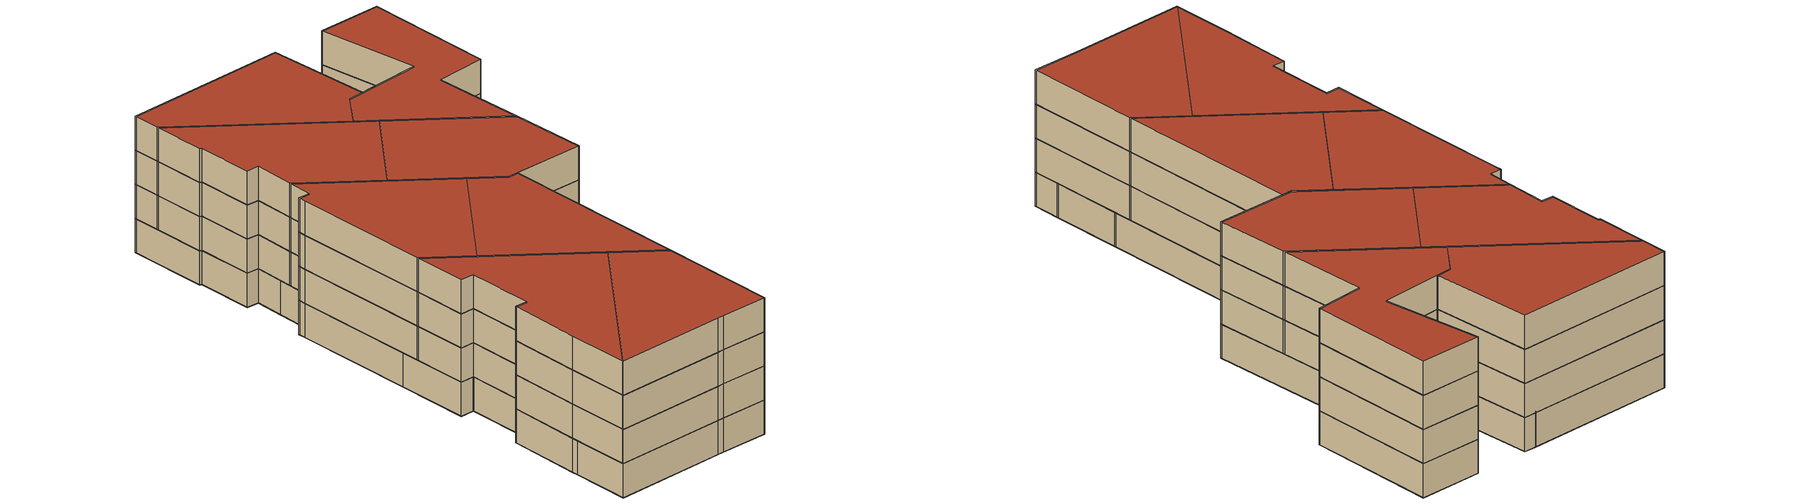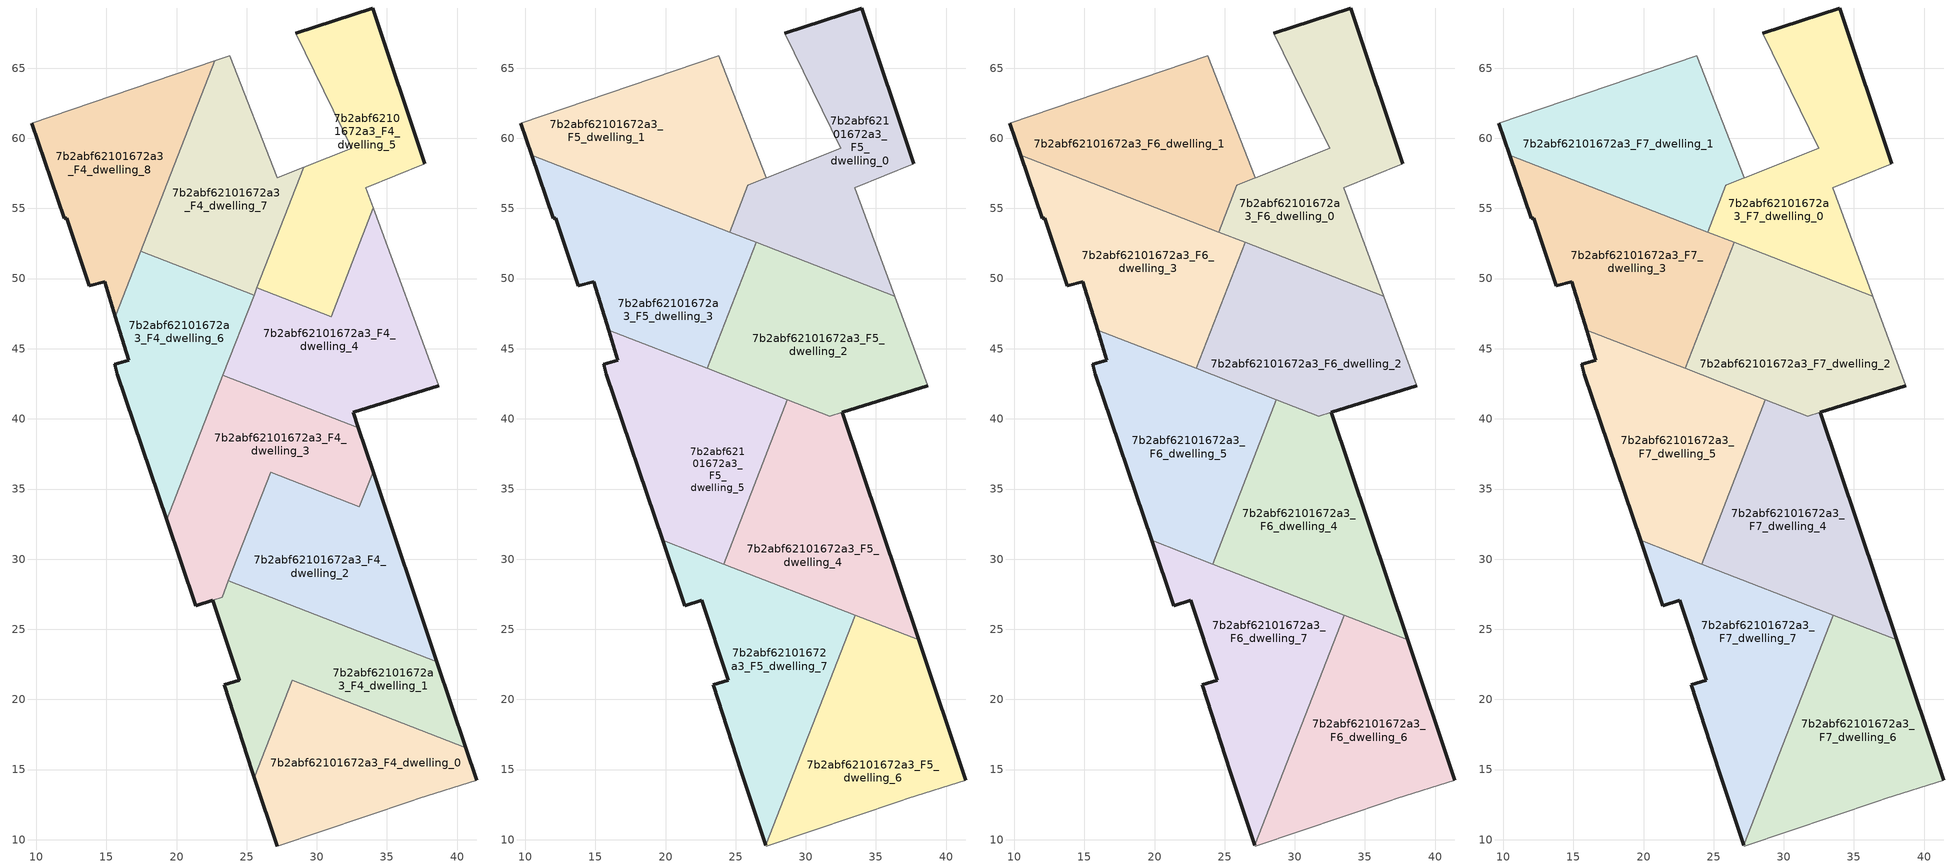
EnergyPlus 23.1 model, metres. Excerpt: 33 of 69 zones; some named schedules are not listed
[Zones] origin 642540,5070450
7b2abf62101672a3_F4_dwelling_0
 floor to 7b2abf62101672a3_F3_dwelling_0 (EU_floor_Construction): 41.4,14.25 40.62,16.57 28.24,21.37 25.54,14.41 27.18,9.55 36.69,12.75 37.29,12.95 z12
 wall outside (EU_wall_Construction): 40.62,16.57 41.4,14.25 / 27.18,9.55 25.54,14.41 z12:15
 wall adiabatic (EU_wall_Construction): 41.4,14.25 37.29,12.95 36.69,12.75 27.18,9.55 z12:15
 wall to 7b2abf62101672a3_F4_dwelling_1 (EU_wall_Construction): 25.54,14.41 28.24,21.37 40.62,16.57 z12:15
7b2abf62101672a3_F4_dwelling_1
 floor to 7b2abf62101672a3_F3_dwelling_1 (EU_floor_Construction): 40.62,16.57 38.56,22.68 23.7,28.46 23.25,27.29 22.58,27.06 24.48,21.38 24.48,21.36 24.46,21.36 23.38,21.06 25.38,14.85 25.54,14.41 28.24,21.37 z12
 wall outside (EU_wall_Construction): 25.54,14.41 25.38,14.85 23.38,21.06 24.46,21.36 24.48,21.36 24.48,21.38 22.58,27.06 / 38.56,22.68 40.62,16.57 z12:15
 wall to 7b2abf62101672a3_F4_dwelling_3 (EU_wall_Construction): 22.58,27.06 23.25,27.29 23.7,28.46 z12:15
 wall to 7b2abf62101672a3_F4_dwelling_2 (EU_wall_Construction): 23.7,28.46 38.56,22.68 z12:15
7b2abf62101672a3_F4_dwelling_2
 floor to 7b2abf62101672a3_F3_dwelling_2 (EU_floor_Construction): 38.56,22.68 34.02,36.24 33.04,33.74 26.71,36.2 23.7,28.46 z12
 wall outside (EU_wall_Construction): 34.02,36.24 38.56,22.68 z12:15
 wall to 7b2abf62101672a3_F4_dwelling_3 (EU_wall_Construction): 23.7,28.46 26.71,36.2 33.04,33.74 34.02,36.24 z12:15
7b2abf62101672a3_F4_dwelling_3
 floor to 7b2abf62101672a3_F3_dwelling_3 (EU_floor_Construction): 33.04,33.74 34.02,36.24 32.97,39.36 23.31,43.11 19.3,32.8 21.38,26.66 23.25,27.29 26.71,36.2 z12
 wall outside (EU_wall_Construction): 22.58,27.06 21.38,26.66 19.3,32.8 / 32.97,39.36 34.02,36.24 z12:15
 wall to 7b2abf62101672a3_F4_dwelling_4 (EU_wall_Construction): 23.31,43.11 32.97,39.36 z12:15
 wall to 7b2abf62101672a3_F4_dwelling_6 (EU_wall_Construction): 19.3,32.8 23.31,43.11 z12:15
7b2abf62101672a3_F4_dwelling_4
 floor to 7b2abf62101672a3_F3_dwelling_4 (EU_floor_Construction): 38.7,42.37 34.03,55.04 31.02,47.28 25.73,49.34 23.31,43.11 32.97,39.36 32.6,40.47 z12
 wall outside (EU_wall_Construction): 38.7,42.37 32.6,40.47 32.97,39.36 z12:15
 wall to 7b2abf62101672a3_F4_dwelling_5 (EU_wall_Construction): 25.73,49.34 31.02,47.28 34.03,55.04 z12:15
 wall adiabatic (EU_wall_Construction): 34.03,55.04 38.7,42.37 z12:15
 wall to 7b2abf62101672a3_F4_dwelling_7 (EU_wall_Construction): 25.52,48.82 25.73,49.34 z12:15
 wall to 7b2abf62101672a3_F4_dwelling_6 (EU_wall_Construction): 23.31,43.11 25.52,48.82 z12:15
7b2abf62101672a3_F4_dwelling_5
 floor to 7b2abf62101672a3_F3_dwelling_5 (EU_floor_Construction): 31.02,47.28 34.03,55.04 33.5,56.48 37.7,58.18 34.01,69.29 28.5,67.49 32.5,59.28 29.06,57.92 25.73,49.34 z12
 wall outside (EU_wall_Construction): 28.5,67.49 34.01,69.29 37.7,58.18 z12:15
 wall adiabatic (EU_wall_Construction): 37.7,58.18 33.5,56.48 34.03,55.04 / 29.06,57.92 32.5,59.28 28.5,67.49 z12:15
 wall to 7b2abf62101672a3_F4_dwelling_7 (EU_wall_Construction): 25.73,49.34 29.06,57.92 z12:15
7b2abf62101672a3_F4_dwelling_6
 floor to 7b2abf62101672a3_F3_dwelling_6 (EU_floor_Construction): 19.3,32.8 25.52,48.82 17.45,51.95 15.64,47.29 16.59,44.18 15.58,43.88 15.79,43.18 z12
 wall outside (EU_wall_Construction): 19.3,32.8 15.79,43.18 15.58,43.88 16.59,44.18 15.64,47.29 z12:15
 wall to 7b2abf62101672a3_F4_dwelling_7 (EU_wall_Construction): 17.45,51.95 25.52,48.82 z12:15
 wall to 7b2abf62101672a3_F4_dwelling_8 (EU_wall_Construction): 15.64,47.29 17.45,51.95 z12:15
7b2abf62101672a3_F4_dwelling_7
 floor to 7b2abf62101672a3_F3_dwelling_7 (EU_floor_Construction): 25.52,48.82 29.06,57.92 27.2,57.18 23.8,65.89 22.73,65.53 17.45,51.95 z12
 wall adiabatic (EU_wall_Construction): 22.73,65.53 23.8,65.89 27.2,57.18 29.06,57.92 z12:15
 wall to 7b2abf62101672a3_F4_dwelling_8 (EU_wall_Construction): 17.45,51.95 22.73,65.53 z12:15
 roof outside (EU_roof_Construction): 29.06,57.92 25.87,56.65 25.87,56.66 z15
7b2abf62101672a3_F4_dwelling_8
 floor to 7b2abf62101672a3_F3_dwelling_8 (EU_floor_Construction): 15.64,47.29 22.73,65.53 9.69,61.09 11.99,54.29 12.19,54.29 13.79,49.48 14.89,49.78 z12
 wall outside (EU_wall_Construction): 15.64,47.29 14.89,49.78 13.79,49.48 12.19,54.29 11.99,54.29 9.69,61.09 z12:15
 wall adiabatic (EU_wall_Construction): 9.69,61.09 22.73,65.53 z12:15
7b2abf62101672a3_F5_dwelling_0
 floor to 7b2abf62101672a3_F4_dwelling_5 (EU_floor_Construction): 32.21,50.34 34.03,55.04 33.5,56.48 37.7,58.18 34.01,69.29 28.5,67.49 32.5,59.28 29.06,57.92 26.92,52.4 z15
 floor to 7b2abf62101672a3_F4_dwelling_4 (EU_floor_Construction): 36.36,48.73 34.03,55.04 32.21,50.34 z15
 floor to 7b2abf62101672a3_F4_dwelling_7 (EU_floor_Construction): 26.92,52.4 29.06,57.92 25.87,56.65 24.57,53.31 z15
 wall outside (EU_wall_Construction): 28.5,67.49 34.01,69.29 37.7,58.18 z15:18; 25.87,56.66,18 25.87,56.65,15 25.87,56.66,15
 wall adiabatic (EU_wall_Construction): 27.2,57.19 32.5,59.28 28.5,67.49 / 37.7,58.18 33.5,56.48 36.36,48.73 z15:18; 27.2,57.19,18 27.2,57.18,15 27.2,57.19,15
 wall to 7b2abf62101672a3_F5_dwelling_1 (EU_wall_Construction): 25.87,56.66 27.2,57.18 / 24.57,53.31 25.87,56.65 z15:18
 wall to 7b2abf62101672a3_F5_dwelling_2 (EU_wall_Construction): 36.36,48.73 26.45,52.58 z15:18
 wall to 7b2abf62101672a3_F5_dwelling_3 (EU_wall_Construction): 26.45,52.58 24.57,53.31 z15:18
7b2abf62101672a3_F5_dwelling_1
 floor to 7b2abf62101672a3_F4_dwelling_8 (EU_floor_Construction): 18.84,55.53 22.73,65.53 9.69,61.09 10.46,58.79 z15
 floor to 7b2abf62101672a3_F4_dwelling_7 (EU_floor_Construction): 24.57,53.31 25.87,56.66 27.2,57.18 23.8,65.89 22.73,65.53 18.84,55.53 z15
 wall outside (EU_wall_Construction): 10.46,58.79 9.69,61.09 z15:18; 25.87,56.66,18 25.87,56.65,15 25.87,56.65,18
 wall adiabatic (EU_wall_Construction): 9.69,61.09 23.8,65.89 27.2,57.18 z15:18
 wall to 7b2abf62101672a3_F5_dwelling_3 (EU_wall_Construction): 24.57,53.31 10.46,58.79 z15:18
7b2abf62101672a3_F5_dwelling_2
 floor to 7b2abf62101672a3_F4_dwelling_4 (EU_floor_Construction): 38.7,42.37 36.36,48.73 32.21,50.34 31.02,47.28 25.73,49.34 23.42,43.41 31.71,40.19 z15
 floor to 7b2abf62101672a3_F4_dwelling_5 (EU_floor_Construction): 31.02,47.28 32.21,50.34 26.92,52.4 25.73,49.34 z15
 floor to 7b2abf62101672a3_F4_dwelling_6 (EU_floor_Construction): 23.42,43.41 25.52,48.82 25.06,49 22.96,43.59 z15
 floor to 7b2abf62101672a3_F4_dwelling_7 (EU_floor_Construction): 25.52,48.82 26.92,52.4 26.45,52.58 25.06,49 z15
 wall outside (EU_wall_Construction): 38.7,42.37 32.6,40.47 z15:18
 wall to 7b2abf62101672a3_F5_dwelling_3 (EU_wall_Construction): 22.96,43.59 26.45,52.58 z15:18
 wall adiabatic (EU_wall_Construction): 36.36,48.73 38.7,42.37 z15:18
 wall to 7b2abf62101672a3_F5_dwelling_5 (EU_wall_Construction): 28.69,41.36 22.96,43.59 z15:18
 wall to 7b2abf62101672a3_F5_dwelling_4 (EU_wall_Construction): 32.6,40.47 31.71,40.19 / 31.7,40.2 28.69,41.36 z15:18; 31.7,40.19,18 31.71,40.19,15.44 31.71,40.19,15
7b2abf62101672a3_F5_dwelling_3
 floor to 7b2abf62101672a3_F4_dwelling_6 (EU_floor_Construction): 22.96,43.59 25.06,49 17.45,51.95 15.64,47.29 15.94,46.32 z15
 floor to 7b2abf62101672a3_F4_dwelling_8 (EU_floor_Construction): 15.64,47.29 18.84,55.53 10.46,58.79 11.99,54.29 12.19,54.29 13.79,49.48 14.89,49.78 z15
 floor to 7b2abf62101672a3_F4_dwelling_7 (EU_floor_Construction): 25.06,49 26.45,52.58 18.84,55.53 17.45,51.95 z15
 wall outside (EU_wall_Construction): 15.94,46.32 14.89,49.78 13.79,49.48 12.19,54.29 11.99,54.29 10.46,58.79 z15:18
 wall to 7b2abf62101672a3_F5_dwelling_5 (EU_wall_Construction): 22.96,43.59 15.94,46.32 z15:18
7b2abf62101672a3_F5_dwelling_4
 floor to 7b2abf62101672a3_F4_dwelling_2 (EU_floor_Construction): 38.04,24.25 34.02,36.24 33.04,33.74 26.71,36.2 24.16,29.64 z15
 floor to 7b2abf62101672a3_F4_dwelling_3 (EU_floor_Construction): 33.04,33.74 34.02,36.24 32.97,39.36 28.57,41.06 24.14,29.65 24.16,29.64 26.71,36.2 z15
 floor to 7b2abf62101672a3_F4_dwelling_4 (EU_floor_Construction): 32.97,39.36 32.6,40.47 31.71,40.19 28.69,41.36 28.57,41.06 z15
 wall outside (EU_wall_Construction): 32.6,40.47 38.04,24.25 z15:18
 wall to 7b2abf62101672a3_F5_dwelling_5 (EU_wall_Construction): 24.14,29.65 28.69,41.37 z15:18
 wall to 7b2abf62101672a3_F5_dwelling_7 (EU_wall_Construction): 33.53,26 24.14,29.65 z15:18
 wall to 7b2abf62101672a3_F5_dwelling_6 (EU_wall_Construction): 38.04,24.25 33.53,26 z15:18
7b2abf62101672a3_F5_dwelling_5
 floor to 7b2abf62101672a3_F4_dwelling_3 (EU_floor_Construction): 24.14,29.65 28.57,41.06 23.31,43.11 19.3,32.8 19.8,31.34 z15
 floor to 7b2abf62101672a3_F4_dwelling_4 (EU_floor_Construction): 28.57,41.06 28.69,41.36 23.42,43.41 23.31,43.11 z15
 floor to 7b2abf62101672a3_F4_dwelling_6 (EU_floor_Construction): 19.3,32.8 23.42,43.41 15.94,46.32 16.59,44.18 15.58,43.88 15.79,43.18 z15
 wall outside (EU_wall_Construction): 19.8,31.34 15.79,43.18 15.58,43.88 16.59,44.18 15.94,46.32 z15:18
 wall to 7b2abf62101672a3_F5_dwelling_7 (EU_wall_Construction): 24.14,29.65 19.8,31.34 z15:18
7b2abf62101672a3_F5_dwelling_6
 floor to 7b2abf62101672a3_F4_dwelling_0 (EU_floor_Construction): 41.4,14.25 40.62,16.57 31.27,20.2 27.16,9.62 27.18,9.55 36.69,12.75 37.29,12.95 z15
 floor to 7b2abf62101672a3_F4_dwelling_1 (EU_floor_Construction): 40.62,16.57 38.56,22.68 33.07,24.82 31.27,20.2 z15
 floor to 7b2abf62101672a3_F4_dwelling_2 (EU_floor_Construction): 38.56,22.68 38.04,24.25 33.53,26 33.07,24.82 z15
 wall outside (EU_wall_Construction): 38.04,24.25 41.4,14.25 z15:18
 wall adiabatic (EU_wall_Construction): 41.4,14.25 37.29,12.95 36.69,12.75 27.18,9.55 27.16,9.62 z15:18
 wall to 7b2abf62101672a3_F5_dwelling_7 (EU_wall_Construction): 27.16,9.62 33.53,26 z15:18
7b2abf62101672a3_F5_dwelling_7
 floor to 7b2abf62101672a3_F4_dwelling_1 (EU_floor_Construction): 31.27,20.2 33.07,24.82 23.7,28.46 23.25,27.29 22.58,27.06 24.48,21.38 24.48,21.36 23.38,21.06 25.38,14.85 25.54,14.41 28.24,21.37 z15
 floor to 7b2abf62101672a3_F4_dwelling_0 (EU_floor_Construction): 27.16,9.62 31.27,20.2 28.24,21.37 25.54,14.41 z15
 floor to 7b2abf62101672a3_F4_dwelling_2 (EU_floor_Construction): 33.07,24.82 33.53,26 24.16,29.64 23.7,28.46 z15
 floor to 7b2abf62101672a3_F4_dwelling_3 (EU_floor_Construction): 23.25,27.29 24.16,29.64 19.8,31.34 21.38,26.66 z15
 wall outside (EU_wall_Construction): 27.16,9.62 25.38,14.85 23.38,21.06 24.48,21.36 22.58,27.06 21.38,26.66 19.8,31.34 z15:18
7b2abf62101672a3_F6_dwelling_0
 floor to 7b2abf62101672a3_F5_dwelling_0 (EU_floor_Construction): 36.36,48.73 33.5,56.48 37.7,58.18 34.01,69.29 28.5,67.49 32.5,59.28 25.87,56.65 24.57,53.31 z18
 wall outside (EU_wall_Construction): 28.5,67.49 34.01,69.29 37.7,58.18 z18:21; 25.87,56.66,21 25.87,56.65,18 25.87,56.66,18
 wall adiabatic (EU_wall_Construction): 27.2,57.19 32.5,59.28 28.5,67.49 / 37.7,58.18 33.5,56.48 36.36,48.73 z18:21; 27.2,57.19,21 27.2,57.18,18 27.2,57.19,18
 wall to 7b2abf62101672a3_F6_dwelling_1 (EU_wall_Construction): 25.87,56.66 27.2,57.18 / 24.57,53.31 25.87,56.65 z18:21
 wall to 7b2abf62101672a3_F6_dwelling_2 (EU_wall_Construction): 36.36,48.73 26.45,52.58 z18:21
 wall to 7b2abf62101672a3_F6_dwelling_3 (EU_wall_Construction): 26.45,52.58 24.57,53.31 z18:21
7b2abf62101672a3_F6_dwelling_1
 floor to 7b2abf62101672a3_F5_dwelling_1 (EU_floor_Construction): 24.57,53.31 25.87,56.66 27.2,57.18 23.8,65.89 9.69,61.09 10.46,58.79 z18
 wall outside (EU_wall_Construction): 10.46,58.79 9.69,61.09 z18:21; 25.87,56.66,21 25.87,56.65,18 25.87,56.65,21
 wall adiabatic (EU_wall_Construction): 9.69,61.09 23.8,65.89 27.2,57.18 z18:21
 wall to 7b2abf62101672a3_F6_dwelling_3 (EU_wall_Construction): 24.57,53.31 10.46,58.79 z18:21
7b2abf62101672a3_F6_dwelling_2
 floor to 7b2abf62101672a3_F5_dwelling_2 (EU_floor_Construction): 38.7,42.37 36.36,48.73 26.45,52.58 22.96,43.59 31.7,40.2 z18
 wall outside (EU_wall_Construction): 38.7,42.37 32.6,40.47 z18:21
 wall to 7b2abf62101672a3_F6_dwelling_3 (EU_wall_Construction): 22.96,43.59 26.45,52.58 z18:21
 wall adiabatic (EU_wall_Construction): 36.36,48.73 38.7,42.37 z18:21
 wall to 7b2abf62101672a3_F6_dwelling_5 (EU_wall_Construction): 28.69,41.36 22.96,43.59 z18:21
 wall to 7b2abf62101672a3_F6_dwelling_4 (EU_wall_Construction): 32.6,40.47 31.71,40.19 / 31.7,40.2 28.69,41.36 z18:21; 31.7,40.19,21 31.71,40.19,18.44 31.71,40.19,18
7b2abf62101672a3_F6_dwelling_3
 floor to 7b2abf62101672a3_F5_dwelling_3 (EU_floor_Construction): 22.96,43.59 26.45,52.58 10.46,58.79 11.99,54.29 12.19,54.29 13.79,49.48 14.89,49.78 15.94,46.32 z18
 wall outside (EU_wall_Construction): 15.94,46.32 14.89,49.78 13.79,49.48 12.19,54.29 11.99,54.29 10.46,58.79 z18:21
 wall to 7b2abf62101672a3_F6_dwelling_5 (EU_wall_Construction): 22.96,43.59 15.94,46.32 z18:21
7b2abf62101672a3_F6_dwelling_4
 floor to 7b2abf62101672a3_F5_dwelling_4 (EU_floor_Construction): 38.04,24.25 32.6,40.47 31.71,40.19 28.69,41.37 24.14,29.65 z18
 wall outside (EU_wall_Construction): 32.6,40.47 38.04,24.25 z18:21
 wall to 7b2abf62101672a3_F6_dwelling_5 (EU_wall_Construction): 24.14,29.65 28.69,41.37 z18:21
 wall to 7b2abf62101672a3_F6_dwelling_7 (EU_wall_Construction): 33.53,26 24.14,29.65 z18:21
 wall to 7b2abf62101672a3_F6_dwelling_6 (EU_wall_Construction): 38.04,24.25 33.53,26 z18:21
7b2abf62101672a3_F6_dwelling_5
 floor to 7b2abf62101672a3_F5_dwelling_5 (EU_floor_Construction): 24.14,29.65 28.69,41.37 15.94,46.32 16.59,44.18 15.58,43.88 15.79,43.18 19.8,31.34 z18
 wall outside (EU_wall_Construction): 19.8,31.34 15.79,43.18 15.58,43.88 16.59,44.18 15.94,46.32 z18:21
 wall to 7b2abf62101672a3_F6_dwelling_7 (EU_wall_Construction): 24.14,29.65 19.8,31.34 z18:21
7b2abf62101672a3_F6_dwelling_6
 floor to 7b2abf62101672a3_F5_dwelling_6 (EU_floor_Construction): 41.4,14.25 38.04,24.25 33.53,26 27.16,9.62 27.18,9.55 36.69,12.75 37.29,12.95 z18
 wall outside (EU_wall_Construction): 38.04,24.25 41.4,14.25 z18:21
 wall adiabatic (EU_wall_Construction): 41.4,14.25 37.29,12.95 36.69,12.75 27.18,9.55 27.16,9.62 z18:21
 wall to 7b2abf62101672a3_F6_dwelling_7 (EU_wall_Construction): 27.16,9.62 33.53,26 z18:21
7b2abf62101672a3_F6_dwelling_7
 floor to 7b2abf62101672a3_F5_dwelling_7 (EU_floor_Construction): 27.16,9.62 33.53,26 19.8,31.34 21.38,26.66 22.58,27.06 24.48,21.36 23.38,21.06 25.38,14.85 z18
 wall outside (EU_wall_Construction): 27.16,9.62 25.38,14.85 23.38,21.06 24.48,21.36 22.58,27.06 21.38,26.66 19.8,31.34 z18:21
7b2abf62101672a3_F7_dwelling_0
 floor to 7b2abf62101672a3_F6_dwelling_0 (EU_floor_Construction): 36.36,48.73 33.5,56.48 37.7,58.18 34.01,69.29 28.5,67.49 32.5,59.28 25.87,56.65 24.57,53.31 z21
 wall outside (EU_wall_Construction): 28.5,67.49 34.01,69.29 37.7,58.18 z21:24; 25.87,56.66,24 25.87,56.65,21 25.87,56.66,21
 wall adiabatic (EU_wall_Construction): 27.2,57.19 32.5,59.28 28.5,67.49 / 37.7,58.18 33.5,56.48 36.36,48.73 z21:24; 27.2,57.19,24 27.2,57.18,21 27.2,57.19,21
 wall to 7b2abf62101672a3_F7_dwelling_1 (EU_wall_Construction): 25.87,56.66 27.2,57.18 / 24.57,53.31 25.87,56.65 z21:24
 wall to 7b2abf62101672a3_F7_dwelling_2 (EU_wall_Construction): 36.36,48.73 26.45,52.58 z21:24
 wall to 7b2abf62101672a3_F7_dwelling_3 (EU_wall_Construction): 26.45,52.58 24.57,53.31 z21:24
 roof outside (EU_roof_Construction): 34.01,69.29 37.7,58.18 33.5,56.48 36.36,48.73 24.57,53.31 25.87,56.66 32.5,59.28 28.5,67.49 z24
7b2abf62101672a3_F7_dwelling_1
 floor to 7b2abf62101672a3_F6_dwelling_1 (EU_floor_Construction): 24.57,53.31 25.87,56.66 27.2,57.18 23.8,65.89 9.69,61.09 10.46,58.79 z21
 wall outside (EU_wall_Construction): 10.46,58.79 9.69,61.09 z21:24; 25.87,56.66,24 25.87,56.65,21 25.87,56.65,24
 wall adiabatic (EU_wall_Construction): 9.69,61.09 23.8,65.89 27.2,57.18 z21:24
 wall to 7b2abf62101672a3_F7_dwelling_3 (EU_wall_Construction): 24.57,53.31 10.46,58.79 z21:24
 roof outside (EU_roof_Construction): 23.8,65.89 27.2,57.18 25.87,56.66 24.57,53.31 10.46,58.79 9.69,61.09 z24
7b2abf62101672a3_F7_dwelling_2
 floor to 7b2abf62101672a3_F6_dwelling_2 (EU_floor_Construction): 38.7,42.37 36.36,48.73 26.45,52.58 22.96,43.59 31.7,40.2 z21
 wall outside (EU_wall_Construction): 38.7,42.37 32.6,40.47 z21:24
 wall to 7b2abf62101672a3_F7_dwelling_3 (EU_wall_Construction): 22.96,43.59 26.45,52.58 z21:24
 wall adiabatic (EU_wall_Construction): 36.36,48.73 38.7,42.37 z21:24
 wall to 7b2abf62101672a3_F7_dwelling_5 (EU_wall_Construction): 28.69,41.36 22.96,43.59 z21:24
 wall to 7b2abf62101672a3_F7_dwelling_4 (EU_wall_Construction): 32.6,40.47 31.71,40.19 / 31.7,40.2 28.69,41.36 z21:24; 31.7,40.19,24 31.71,40.19,21.44 31.71,40.19,21
 roof outside (EU_roof_Construction): 36.36,48.73 38.7,42.37 31.7,40.2 22.96,43.59 26.45,52.58 z24
7b2abf62101672a3_F7_dwelling_3
 floor to 7b2abf62101672a3_F6_dwelling_3 (EU_floor_Construction): 22.96,43.59 26.45,52.58 10.46,58.79 11.99,54.29 12.19,54.29 13.79,49.48 14.89,49.78 15.94,46.32 z21
 wall outside (EU_wall_Construction): 15.94,46.32 14.89,49.78 13.79,49.48 12.19,54.29 11.99,54.29 10.46,58.79 z21:24
 wall to 7b2abf62101672a3_F7_dwelling_5 (EU_wall_Construction): 22.96,43.59 15.94,46.32 z21:24
 roof outside (EU_roof_Construction): 26.45,52.58 22.96,43.59 15.94,46.32 14.89,49.78 13.79,49.48 12.19,54.29 11.99,54.29 10.46,58.79 z24
7b2abf62101672a3_F7_dwelling_4
 floor to 7b2abf62101672a3_F6_dwelling_4 (EU_floor_Construction): 38.04,24.25 32.6,40.47 31.71,40.19 28.69,41.37 24.14,29.65 z21
 wall outside (EU_wall_Construction): 32.6,40.47 38.04,24.25 z21:24
 wall to 7b2abf62101672a3_F7_dwelling_5 (EU_wall_Construction): 24.14,29.65 28.69,41.37 z21:24
 wall to 7b2abf62101672a3_F7_dwelling_7 (EU_wall_Construction): 33.53,26 24.14,29.65 z21:24
 wall to 7b2abf62101672a3_F7_dwelling_6 (EU_wall_Construction): 38.04,24.25 33.53,26 z21:24
 roof outside (EU_roof_Construction): 32.6,40.47 38.04,24.25 24.14,29.65 28.69,41.37 31.71,40.19 z24
7b2abf62101672a3_F7_dwelling_5
 floor to 7b2abf62101672a3_F6_dwelling_5 (EU_floor_Construction): 24.14,29.65 28.69,41.37 15.94,46.32 16.59,44.18 15.58,43.88 15.79,43.18 19.8,31.34 z21
 wall outside (EU_wall_Construction): 19.8,31.34 15.79,43.18 15.58,43.88 16.59,44.18 15.94,46.32 z21:24
 wall to 7b2abf62101672a3_F7_dwelling_7 (EU_wall_Construction): 24.14,29.65 19.8,31.34 z21:24
 roof outside (EU_roof_Construction): 28.69,41.37 24.14,29.65 19.8,31.34 15.79,43.18 15.58,43.88 16.59,44.18 15.94,46.32 z24
7b2abf62101672a3_F7_dwelling_6
 floor to 7b2abf62101672a3_F6_dwelling_6 (EU_floor_Construction): 41.4,14.25 38.04,24.25 33.53,26 27.16,9.62 27.18,9.55 36.69,12.75 37.29,12.95 z21
 wall outside (EU_wall_Construction): 38.04,24.25 41.4,14.25 z21:24
 wall adiabatic (EU_wall_Construction): 41.4,14.25 37.29,12.95 36.69,12.75 27.18,9.55 27.16,9.62 z21:24
 wall to 7b2abf62101672a3_F7_dwelling_7 (EU_wall_Construction): 27.16,9.62 33.53,26 z21:24
 roof outside (EU_roof_Construction): 38.04,24.25 41.4,14.25 37.29,12.95 36.69,12.75 27.18,9.55 27.16,9.62 33.53,26 z24
7b2abf62101672a3_F7_dwelling_7
 floor to 7b2abf62101672a3_F6_dwelling_7 (EU_floor_Construction): 27.16,9.62 33.53,26 19.8,31.34 21.38,26.66 22.58,27.06 24.48,21.36 23.38,21.06 25.38,14.85 z21
 wall outside (EU_wall_Construction): 27.16,9.62 25.38,14.85 23.38,21.06 24.48,21.36 22.58,27.06 21.38,26.66 19.8,31.34 z21:24
 roof outside (EU_roof_Construction): 33.53,26 27.16,9.62 25.38,14.85 23.38,21.06 24.48,21.36 22.58,27.06 21.38,26.66 19.8,31.34 z24
[Building]
EU S2 Campaign: North Axis=0; Terrain=City; Solar Distribution=FullExterior
[Site:Location]
Lyon-Bron: Latitude=45.75; Longitude=5; Time Zone=1; Elevation=198
[SizingPeriod:WeatherFileDays]
AnnualSizingPeriod: Begin Month=1; Begin Day of Month=1; End Month=12; End Day of Month=31; Day of Week for Start Day=Monday; Use Weather File Daylight Saving Period=No; Use Weather File Rain and Snow Indicators=No
[MATERIAL]
EU_InternalMass_Material: Roughness=MediumRough; Thickness=0.1; Conductivity=1; Density=1800; Specific Heat=900; Thermal Absorptance=0.9; Solar Absorptance=0.7; Visible Absorptance=0.7
[MATERIAL:NOMASS] Roughness=MediumRough; Thermal Absorptance=0.9; Solar Absorptance=0.7; Visible Absorptance=0.7
Name | Thermal Resistance
EU_wall_NoMass | 1.97775
EU_roof_NoMass | 1.81626
EU_floor_NoMass | 1.84812
[CONSTRUCTION]
EU_wall_Construction: EU_wall_NoMass
EU_roof_Construction: EU_roof_NoMass
EU_floor_Construction: EU_floor_NoMass
EU_InternalMass_Construction: EU_InternalMass_Material
[ZONE] Type=1; Multiplier=1; Ceiling Height=autocalculate; Floor Area=autocalculate; Part of Total Floor Area=Yes
Name | Volume
7b2abf62101672a3_F4_dwelling_0 | 317.718
7b2abf62101672a3_F5_dwelling_0; 7b2abf62101672a3_F6_dwelling_0; 7b2abf62101672a3_F7_dwelling_0 | 367.21
7b2abf62101672a3_F4_dwelling_1 | 321.059
7b2abf62101672a3_F5_dwelling_1; 7b2abf62101672a3_F6_dwelling_1; 7b2abf62101672a3_F7_dwelling_1 | 362.582
7b2abf62101672a3_F4_dwelling_2 | 320.123
7b2abf62101672a3_F5_dwelling_2 | 363.871
7b2abf62101672a3_F6_dwelling_2; 7b2abf62101672a3_F7_dwelling_2 | 363.835
7b2abf62101672a3_F4_dwelling_3 | 337.224
7b2abf62101672a3_F5_dwelling_3; 7b2abf62101672a3_F6_dwelling_3; 7b2abf62101672a3_F7_dwelling_3 | 364.903
7b2abf62101672a3_F4_dwelling_4 | 338.095
7b2abf62101672a3_F5_dwelling_4; 7b2abf62101672a3_F6_dwelling_4; 7b2abf62101672a3_F7_dwelling_4 | 365.985
7b2abf62101672a3_F4_dwelling_5 | 353.594
7b2abf62101672a3_F5_dwelling_5; 7b2abf62101672a3_F6_dwelling_5; 7b2abf62101672a3_F7_dwelling_5 | 364.922
7b2abf62101672a3_F4_dwelling_6 | 303.576
7b2abf62101672a3_F5_dwelling_6; 7b2abf62101672a3_F6_dwelling_6; 7b2abf62101672a3_F7_dwelling_6 | 364.901
7b2abf62101672a3_F4_dwelling_7 | 303.581
7b2abf62101672a3_F5_dwelling_7; 7b2abf62101672a3_F6_dwelling_7; 7b2abf62101672a3_F7_dwelling_7 | 364.947
7b2abf62101672a3_F4_dwelling_8 | 324.349
[INTERNALMASS] Construction=EU_InternalMass_Construction
Name | Zone or ZoneList | Surface Area
7b2abf62101672a3_F4_dwelling_0_EU_InternalMass | 7b2abf62101672a3_F4_dwelling_0 | 105.904
7b2abf62101672a3_F4_dwelling_1_EU_InternalMass | 7b2abf62101672a3_F4_dwelling_1 | 107.018
7b2abf62101672a3_F4_dwelling_2_EU_InternalMass | 7b2abf62101672a3_F4_dwelling_2 | 106.712
7b2abf62101672a3_F4_dwelling_3_EU_InternalMass | 7b2abf62101672a3_F4_dwelling_3 | 112.408
7b2abf62101672a3_F4_dwelling_4_EU_InternalMass | 7b2abf62101672a3_F4_dwelling_4 | 112.701
7b2abf62101672a3_F4_dwelling_5_EU_InternalMass | 7b2abf62101672a3_F4_dwelling_5 | 117.865
7b2abf62101672a3_F4_dwelling_6_EU_InternalMass | 7b2abf62101672a3_F4_dwelling_6 | 101.192
7b2abf62101672a3_F4_dwelling_7_EU_InternalMass | 7b2abf62101672a3_F4_dwelling_7 | 101.193
7b2abf62101672a3_F4_dwelling_8_EU_InternalMass | 7b2abf62101672a3_F4_dwelling_8 | 108.117
7b2abf62101672a3_F5_dwelling_0_EU_InternalMass | 7b2abf62101672a3_F5_dwelling_0 | 122.421
7b2abf62101672a3_F5_dwelling_1_EU_InternalMass | 7b2abf62101672a3_F5_dwelling_1 | 120.86
7b2abf62101672a3_F5_dwelling_2_EU_InternalMass | 7b2abf62101672a3_F5_dwelling_2 | 121.286
7b2abf62101672a3_F5_dwelling_3_EU_InternalMass | 7b2abf62101672a3_F5_dwelling_3 | 121.634
7b2abf62101672a3_F5_dwelling_4_EU_InternalMass | 7b2abf62101672a3_F5_dwelling_4 | 121.998
7b2abf62101672a3_F5_dwelling_5_EU_InternalMass | 7b2abf62101672a3_F5_dwelling_5 | 121.64
7b2abf62101672a3_F5_dwelling_6_EU_InternalMass | 7b2abf62101672a3_F5_dwelling_6 | 121.634
7b2abf62101672a3_F5_dwelling_7_EU_InternalMass | 7b2abf62101672a3_F5_dwelling_7 | 121.649
7b2abf62101672a3_F6_dwelling_0_EU_InternalMass | 7b2abf62101672a3_F6_dwelling_0 | 122.421
7b2abf62101672a3_F6_dwelling_1_EU_InternalMass | 7b2abf62101672a3_F6_dwelling_1 | 120.86
7b2abf62101672a3_F6_dwelling_2_EU_InternalMass | 7b2abf62101672a3_F6_dwelling_2 | 121.286
7b2abf62101672a3_F6_dwelling_3_EU_InternalMass | 7b2abf62101672a3_F6_dwelling_3 | 121.634
7b2abf62101672a3_F6_dwelling_4_EU_InternalMass | 7b2abf62101672a3_F6_dwelling_4 | 121.998
7b2abf62101672a3_F6_dwelling_5_EU_InternalMass | 7b2abf62101672a3_F6_dwelling_5 | 121.64
7b2abf62101672a3_F6_dwelling_6_EU_InternalMass | 7b2abf62101672a3_F6_dwelling_6 | 121.634
7b2abf62101672a3_F6_dwelling_7_EU_InternalMass | 7b2abf62101672a3_F6_dwelling_7 | 121.649
7b2abf62101672a3_F7_dwelling_0_EU_InternalMass | 7b2abf62101672a3_F7_dwelling_0 | 122.421
7b2abf62101672a3_F7_dwelling_1_EU_InternalMass | 7b2abf62101672a3_F7_dwelling_1 | 120.86
7b2abf62101672a3_F7_dwelling_2_EU_InternalMass | 7b2abf62101672a3_F7_dwelling_2 | 121.286
7b2abf62101672a3_F7_dwelling_3_EU_InternalMass | 7b2abf62101672a3_F7_dwelling_3 | 121.634
7b2abf62101672a3_F7_dwelling_4_EU_InternalMass | 7b2abf62101672a3_F7_dwelling_4 | 121.998
7b2abf62101672a3_F7_dwelling_5_EU_InternalMass | 7b2abf62101672a3_F7_dwelling_5 | 121.64
7b2abf62101672a3_F7_dwelling_6_EU_InternalMass | 7b2abf62101672a3_F7_dwelling_6 | 121.634
7b2abf62101672a3_F7_dwelling_7_EU_InternalMass | 7b2abf62101672a3_F7_dwelling_7 | 121.649
[OTHEREQUIPMENT] Fuel Type=Electricity; Design Level Calculation Method=Watts/Area; Power per Zone Floor Area=1; Fraction Latent=0; Fraction Radiant=0; Fraction Lost=0; Carbon Dioxide Generation Rate=0; EndUse Subcategory=EU_Step8_InternalGains
Name | Zone or ZoneList or Space or SpaceList | Schedule
EU_Step8_InternalGain_7b2abf62101672a3_F4_dwelling_0_f000 | 7b2abf62101672a3_F4_dwelling_0 | EU_Step8_GainSchedule_7b2abf62101672a3_F4_dwelling_0_f000
EU_Step8_InternalGain_7b2abf62101672a3_F4_dwelling_1_f000 | 7b2abf62101672a3_F4_dwelling_1 | EU_Step8_GainSchedule_7b2abf62101672a3_F4_dwelling_1_f000
EU_Step8_InternalGain_7b2abf62101672a3_F4_dwelling_2_f000 | 7b2abf62101672a3_F4_dwelling_2 | EU_Step8_GainSchedule_7b2abf62101672a3_F4_dwelling_2_f000
EU_Step8_InternalGain_7b2abf62101672a3_F4_dwelling_3_f000 | 7b2abf62101672a3_F4_dwelling_3 | EU_Step8_GainSchedule_7b2abf62101672a3_F4_dwelling_3_f000
EU_Step8_InternalGain_7b2abf62101672a3_F4_dwelling_4_f000 | 7b2abf62101672a3_F4_dwelling_4 | EU_Step8_GainSchedule_7b2abf62101672a3_F4_dwelling_4_f000
EU_Step8_InternalGain_7b2abf62101672a3_F4_dwelling_5_f000 | 7b2abf62101672a3_F4_dwelling_5 | EU_Step8_GainSchedule_7b2abf62101672a3_F4_dwelling_5_f000
EU_Step8_InternalGain_7b2abf62101672a3_F4_dwelling_6_f000 | 7b2abf62101672a3_F4_dwelling_6 | EU_Step8_GainSchedule_7b2abf62101672a3_F4_dwelling_6_f000
EU_Step8_InternalGain_7b2abf62101672a3_F4_dwelling_7_f000 | 7b2abf62101672a3_F4_dwelling_7 | EU_Step8_GainSchedule_7b2abf62101672a3_F4_dwelling_7_f000
EU_Step8_InternalGain_7b2abf62101672a3_F4_dwelling_8_f000 | 7b2abf62101672a3_F4_dwelling_8 | EU_Step8_GainSchedule_7b2abf62101672a3_F4_dwelling_8_f000
EU_Step8_InternalGain_7b2abf62101672a3_F5_dwelling_0_f000 | 7b2abf62101672a3_F5_dwelling_0 | EU_Step8_GainSchedule_7b2abf62101672a3_F5_dwelling_0_f000
EU_Step8_InternalGain_7b2abf62101672a3_F5_dwelling_1_f000 | 7b2abf62101672a3_F5_dwelling_1 | EU_Step8_GainSchedule_7b2abf62101672a3_F5_dwelling_1_f000
EU_Step8_InternalGain_7b2abf62101672a3_F5_dwelling_2_f000 | 7b2abf62101672a3_F5_dwelling_2 | EU_Step8_GainSchedule_7b2abf62101672a3_F5_dwelling_2_f000
EU_Step8_InternalGain_7b2abf62101672a3_F5_dwelling_3_f000 | 7b2abf62101672a3_F5_dwelling_3 | EU_Step8_GainSchedule_7b2abf62101672a3_F5_dwelling_3_f000
EU_Step8_InternalGain_7b2abf62101672a3_F5_dwelling_4_f000 | 7b2abf62101672a3_F5_dwelling_4 | EU_Step8_GainSchedule_7b2abf62101672a3_F5_dwelling_4_f000
EU_Step8_InternalGain_7b2abf62101672a3_F5_dwelling_5_f000 | 7b2abf62101672a3_F5_dwelling_5 | EU_Step8_GainSchedule_7b2abf62101672a3_F5_dwelling_5_f000
EU_Step8_InternalGain_7b2abf62101672a3_F5_dwelling_6_f000 | 7b2abf62101672a3_F5_dwelling_6 | EU_Step8_GainSchedule_7b2abf62101672a3_F5_dwelling_6_f000
EU_Step8_InternalGain_7b2abf62101672a3_F5_dwelling_7_f000 | 7b2abf62101672a3_F5_dwelling_7 | EU_Step8_GainSchedule_7b2abf62101672a3_F5_dwelling_7_f000
EU_Step8_InternalGain_7b2abf62101672a3_F6_dwelling_0_f000 | 7b2abf62101672a3_F6_dwelling_0 | EU_Step8_GainSchedule_7b2abf62101672a3_F6_dwelling_0_f000
EU_Step8_InternalGain_7b2abf62101672a3_F6_dwelling_1_f000 | 7b2abf62101672a3_F6_dwelling_1 | EU_Step8_GainSchedule_7b2abf62101672a3_F6_dwelling_1_f000
EU_Step8_InternalGain_7b2abf62101672a3_F6_dwelling_2_f000 | 7b2abf62101672a3_F6_dwelling_2 | EU_Step8_GainSchedule_7b2abf62101672a3_F6_dwelling_2_f000
EU_Step8_InternalGain_7b2abf62101672a3_F6_dwelling_3_f000 | 7b2abf62101672a3_F6_dwelling_3 | EU_Step8_GainSchedule_7b2abf62101672a3_F6_dwelling_3_f000
EU_Step8_InternalGain_7b2abf62101672a3_F6_dwelling_4_f000 | 7b2abf62101672a3_F6_dwelling_4 | EU_Step8_GainSchedule_7b2abf62101672a3_F6_dwelling_4_f000
EU_Step8_InternalGain_7b2abf62101672a3_F6_dwelling_5_f000 | 7b2abf62101672a3_F6_dwelling_5 | EU_Step8_GainSchedule_7b2abf62101672a3_F6_dwelling_5_f000
EU_Step8_InternalGain_7b2abf62101672a3_F6_dwelling_6_f000 | 7b2abf62101672a3_F6_dwelling_6 | EU_Step8_GainSchedule_7b2abf62101672a3_F6_dwelling_6_f000
EU_Step8_InternalGain_7b2abf62101672a3_F6_dwelling_7_f000 | 7b2abf62101672a3_F6_dwelling_7 | EU_Step8_GainSchedule_7b2abf62101672a3_F6_dwelling_7_f000
EU_Step8_InternalGain_7b2abf62101672a3_F7_dwelling_0_f000 | 7b2abf62101672a3_F7_dwelling_0 | EU_Step8_GainSchedule_7b2abf62101672a3_F7_dwelling_0_f000
EU_Step8_InternalGain_7b2abf62101672a3_F7_dwelling_1_f000 | 7b2abf62101672a3_F7_dwelling_1 | EU_Step8_GainSchedule_7b2abf62101672a3_F7_dwelling_1_f000
EU_Step8_InternalGain_7b2abf62101672a3_F7_dwelling_2_f000 | 7b2abf62101672a3_F7_dwelling_2 | EU_Step8_GainSchedule_7b2abf62101672a3_F7_dwelling_2_f000
EU_Step8_InternalGain_7b2abf62101672a3_F7_dwelling_3_f000 | 7b2abf62101672a3_F7_dwelling_3 | EU_Step8_GainSchedule_7b2abf62101672a3_F7_dwelling_3_f000
EU_Step8_InternalGain_7b2abf62101672a3_F7_dwelling_4_f000 | 7b2abf62101672a3_F7_dwelling_4 | EU_Step8_GainSchedule_7b2abf62101672a3_F7_dwelling_4_f000
EU_Step8_InternalGain_7b2abf62101672a3_F7_dwelling_5_f000 | 7b2abf62101672a3_F7_dwelling_5 | EU_Step8_GainSchedule_7b2abf62101672a3_F7_dwelling_5_f000
EU_Step8_InternalGain_7b2abf62101672a3_F7_dwelling_6_f000 | 7b2abf62101672a3_F7_dwelling_6 | EU_Step8_GainSchedule_7b2abf62101672a3_F7_dwelling_6_f000
EU_Step8_InternalGain_7b2abf62101672a3_F7_dwelling_7_f000 | 7b2abf62101672a3_F7_dwelling_7 | EU_Step8_GainSchedule_7b2abf62101672a3_F7_dwelling_7_f000
[ZONEVENTILATION:DESIGNFLOWRATE] Schedule=EU_AlwaysOn; Design Flow Rate Calculation Method=AirChanges/Hour; Air Changes per Hour=0.759424; Ventilation Type=Natural; Fan Pressure Rise=0; Fan Total Efficiency=1; Constant Term Coefficient=1; Temperature Term Coefficient=0; Velocity Term Coefficient=0; Velocity Squared Term Coefficient=0; Minimum Indoor Temperature=-100; Maximum Indoor Temperature=100; Delta Temperature=-100; Minimum Outdoor Temperature=-100; Maximum Outdoor Temperature=100; Maximum Wind Speed=40
Name | Zone or ZoneList or Space or SpaceList
EU_ConstantAir_7b2abf62101672a3_F4_dwelling_0 | 7b2abf62101672a3_F4_dwelling_0
EU_ConstantAir_7b2abf62101672a3_F4_dwelling_1 | 7b2abf62101672a3_F4_dwelling_1
EU_ConstantAir_7b2abf62101672a3_F4_dwelling_2 | 7b2abf62101672a3_F4_dwelling_2
EU_ConstantAir_7b2abf62101672a3_F4_dwelling_3 | 7b2abf62101672a3_F4_dwelling_3
EU_ConstantAir_7b2abf62101672a3_F4_dwelling_4 | 7b2abf62101672a3_F4_dwelling_4
EU_ConstantAir_7b2abf62101672a3_F4_dwelling_5 | 7b2abf62101672a3_F4_dwelling_5
EU_ConstantAir_7b2abf62101672a3_F4_dwelling_6 | 7b2abf62101672a3_F4_dwelling_6
EU_ConstantAir_7b2abf62101672a3_F4_dwelling_7 | 7b2abf62101672a3_F4_dwelling_7
EU_ConstantAir_7b2abf62101672a3_F4_dwelling_8 | 7b2abf62101672a3_F4_dwelling_8
EU_ConstantAir_7b2abf62101672a3_F5_dwelling_0 | 7b2abf62101672a3_F5_dwelling_0
EU_ConstantAir_7b2abf62101672a3_F5_dwelling_1 | 7b2abf62101672a3_F5_dwelling_1
EU_ConstantAir_7b2abf62101672a3_F5_dwelling_2 | 7b2abf62101672a3_F5_dwelling_2
EU_ConstantAir_7b2abf62101672a3_F5_dwelling_3 | 7b2abf62101672a3_F5_dwelling_3
EU_ConstantAir_7b2abf62101672a3_F5_dwelling_4 | 7b2abf62101672a3_F5_dwelling_4
EU_ConstantAir_7b2abf62101672a3_F5_dwelling_5 | 7b2abf62101672a3_F5_dwelling_5
EU_ConstantAir_7b2abf62101672a3_F5_dwelling_6 | 7b2abf62101672a3_F5_dwelling_6
EU_ConstantAir_7b2abf62101672a3_F5_dwelling_7 | 7b2abf62101672a3_F5_dwelling_7
EU_ConstantAir_7b2abf62101672a3_F6_dwelling_0 | 7b2abf62101672a3_F6_dwelling_0
EU_ConstantAir_7b2abf62101672a3_F6_dwelling_1 | 7b2abf62101672a3_F6_dwelling_1
EU_ConstantAir_7b2abf62101672a3_F6_dwelling_2 | 7b2abf62101672a3_F6_dwelling_2
EU_ConstantAir_7b2abf62101672a3_F6_dwelling_3 | 7b2abf62101672a3_F6_dwelling_3
EU_ConstantAir_7b2abf62101672a3_F6_dwelling_4 | 7b2abf62101672a3_F6_dwelling_4
EU_ConstantAir_7b2abf62101672a3_F6_dwelling_5 | 7b2abf62101672a3_F6_dwelling_5
EU_ConstantAir_7b2abf62101672a3_F6_dwelling_6 | 7b2abf62101672a3_F6_dwelling_6
EU_ConstantAir_7b2abf62101672a3_F6_dwelling_7 | 7b2abf62101672a3_F6_dwelling_7
EU_ConstantAir_7b2abf62101672a3_F7_dwelling_0 | 7b2abf62101672a3_F7_dwelling_0
EU_ConstantAir_7b2abf62101672a3_F7_dwelling_1 | 7b2abf62101672a3_F7_dwelling_1
EU_ConstantAir_7b2abf62101672a3_F7_dwelling_2 | 7b2abf62101672a3_F7_dwelling_2
EU_ConstantAir_7b2abf62101672a3_F7_dwelling_3 | 7b2abf62101672a3_F7_dwelling_3
EU_ConstantAir_7b2abf62101672a3_F7_dwelling_4 | 7b2abf62101672a3_F7_dwelling_4
EU_ConstantAir_7b2abf62101672a3_F7_dwelling_5 | 7b2abf62101672a3_F7_dwelling_5
EU_ConstantAir_7b2abf62101672a3_F7_dwelling_6 | 7b2abf62101672a3_F7_dwelling_6
EU_ConstantAir_7b2abf62101672a3_F7_dwelling_7 | 7b2abf62101672a3_F7_dwelling_7
[HVACTEMPLATE:ZONE:IDEALLOADSAIRSYSTEM] System Availability Schedule=EU_AlwaysOn; Maximum Heating Supply Air Temperature=50; Minimum Cooling Supply Air Temperature=13; Maximum Heating Supply Air Humidity Ratio=0.0156; Minimum Cooling Supply Air Humidity Ratio=0.0077; Heating Limit=NoLimit; Cooling Limit=NoLimit; Heating Availability Schedule=EU_AlwaysOn; Cooling Availability Schedule=EU_CoolingOff; Dehumidification Control Type=ConstantSensibleHeatRatio; Cooling Sensible Heat Ratio=0.7; Dehumidification Setpoint=60; Humidification Control Type=None; Humidification Setpoint=30; Outdoor Air Method=None; Outdoor Air Flow Rate per Person=0.00944; Outdoor Air Flow Rate per Zone Floor Area=0; Outdoor Air Flow Rate per Zone=0; Demand Controlled Ventilation Type=None; Outdoor Air Economizer Type=NoEconomizer; Heat Recovery Type=None; Sensible Heat Recovery Effectiveness=0.7; Latent Heat Recovery Effectiveness=0.65
Name | Template Thermostat
7b2abf62101672a3_F4_dwelling_0 | EU_HeatOnly_7b2abf62101672a3_F4_dwelling_0
7b2abf62101672a3_F4_dwelling_1 | EU_HeatOnly_7b2abf62101672a3_F4_dwelling_1
7b2abf62101672a3_F4_dwelling_2 | EU_HeatOnly_7b2abf62101672a3_F4_dwelling_2
7b2abf62101672a3_F4_dwelling_3 | EU_HeatOnly_7b2abf62101672a3_F4_dwelling_3
7b2abf62101672a3_F4_dwelling_4 | EU_HeatOnly_7b2abf62101672a3_F4_dwelling_4
7b2abf62101672a3_F4_dwelling_5 | EU_HeatOnly_7b2abf62101672a3_F4_dwelling_5
7b2abf62101672a3_F4_dwelling_6 | EU_HeatOnly_7b2abf62101672a3_F4_dwelling_6
7b2abf62101672a3_F4_dwelling_7 | EU_HeatOnly_7b2abf62101672a3_F4_dwelling_7
7b2abf62101672a3_F4_dwelling_8 | EU_HeatOnly_7b2abf62101672a3_F4_dwelling_8
7b2abf62101672a3_F5_dwelling_0 | EU_HeatOnly_7b2abf62101672a3_F5_dwelling_0
7b2abf62101672a3_F5_dwelling_1 | EU_HeatOnly_7b2abf62101672a3_F5_dwelling_1
7b2abf62101672a3_F5_dwelling_2 | EU_HeatOnly_7b2abf62101672a3_F5_dwelling_2
7b2abf62101672a3_F5_dwelling_3 | EU_HeatOnly_7b2abf62101672a3_F5_dwelling_3
7b2abf62101672a3_F5_dwelling_4 | EU_HeatOnly_7b2abf62101672a3_F5_dwelling_4
7b2abf62101672a3_F5_dwelling_5 | EU_HeatOnly_7b2abf62101672a3_F5_dwelling_5
7b2abf62101672a3_F5_dwelling_6 | EU_HeatOnly_7b2abf62101672a3_F5_dwelling_6
7b2abf62101672a3_F5_dwelling_7 | EU_HeatOnly_7b2abf62101672a3_F5_dwelling_7
7b2abf62101672a3_F6_dwelling_0 | EU_HeatOnly_7b2abf62101672a3_F6_dwelling_0
7b2abf62101672a3_F6_dwelling_1 | EU_HeatOnly_7b2abf62101672a3_F6_dwelling_1
7b2abf62101672a3_F6_dwelling_2 | EU_HeatOnly_7b2abf62101672a3_F6_dwelling_2
7b2abf62101672a3_F6_dwelling_3 | EU_HeatOnly_7b2abf62101672a3_F6_dwelling_3
7b2abf62101672a3_F6_dwelling_4 | EU_HeatOnly_7b2abf62101672a3_F6_dwelling_4
7b2abf62101672a3_F6_dwelling_5 | EU_HeatOnly_7b2abf62101672a3_F6_dwelling_5
7b2abf62101672a3_F6_dwelling_6 | EU_HeatOnly_7b2abf62101672a3_F6_dwelling_6
7b2abf62101672a3_F6_dwelling_7 | EU_HeatOnly_7b2abf62101672a3_F6_dwelling_7
7b2abf62101672a3_F7_dwelling_0 | EU_HeatOnly_7b2abf62101672a3_F7_dwelling_0
7b2abf62101672a3_F7_dwelling_1 | EU_HeatOnly_7b2abf62101672a3_F7_dwelling_1
7b2abf62101672a3_F7_dwelling_2 | EU_HeatOnly_7b2abf62101672a3_F7_dwelling_2
7b2abf62101672a3_F7_dwelling_3 | EU_HeatOnly_7b2abf62101672a3_F7_dwelling_3
7b2abf62101672a3_F7_dwelling_4 | EU_HeatOnly_7b2abf62101672a3_F7_dwelling_4
7b2abf62101672a3_F7_dwelling_5 | EU_HeatOnly_7b2abf62101672a3_F7_dwelling_5
7b2abf62101672a3_F7_dwelling_6 | EU_HeatOnly_7b2abf62101672a3_F7_dwelling_6
7b2abf62101672a3_F7_dwelling_7 | EU_HeatOnly_7b2abf62101672a3_F7_dwelling_7
[SIZING:ZONE] Zone Cooling Design Supply Air Temperature Input Method=SupplyAirTemperature; Zone Cooling Design Supply Air Temperature=13; Zone Heating Design Supply Air Temperature Input Method=SupplyAirTemperature; Zone Heating Design Supply Air Temperature=50; Zone Cooling Design Supply Air Humidity Ratio=0.008; Zone Heating Design Supply Air Humidity Ratio=0.008; Cooling Design Air Flow Method=DesignDay; Cooling Design Air Flow Rate=0; Cooling Minimum Air Flow per Zone Floor Area=0.000762; Cooling Minimum Air Flow=0; Cooling Minimum Air Flow Fraction=0.2; Heating Design Air Flow Method=DesignDay; Heating Design Air Flow Rate=0; Heating Maximum Air Flow per Zone Floor Area=0.002032; Heating Maximum Air Flow=0.141576; Heating Maximum Air Flow Fraction=0.3; Account for Dedicated Outdoor Air System=No; Dedicated Outdoor Air System Control Strategy=NeutralSupplyAir; Dedicated Outdoor Air Low Setpoint Temperature for Design=autosize; Dedicated Outdoor Air High Setpoint Temperature for Design=autosize; Zone Load Sizing Method=Sensible Load Only No Latent Load; Zone Latent Cooling Design Supply Air Humidity Ratio Input Method=HumidityRatioDifference; Zone Cooling Design Supply Air Humidity Ratio Difference=0.005; Zone Latent Heating Design Supply Air Humidity Ratio Input Method=HumidityRatioDifference; Zone Humidification Design Supply Air Humidity Ratio Difference=0.005
7b2abf62101672a3_F4_dwelling_0; 7b2abf62101672a3_F4_dwelling_1; 7b2abf62101672a3_F4_dwelling_2; 7b2abf62101672a3_F4_dwelling_3; 7b2abf62101672a3_F4_dwelling_4; 7b2abf62101672a3_F4_dwelling_5; 7b2abf62101672a3_F4_dwelling_6; 7b2abf62101672a3_F4_dwelling_7; 7b2abf62101672a3_F4_dwelling_8; 7b2abf62101672a3_F5_dwelling_0; 7b2abf62101672a3_F5_dwelling_1; 7b2abf62101672a3_F5_dwelling_2; 7b2abf62101672a3_F5_dwelling_3; 7b2abf62101672a3_F5_dwelling_4; 7b2abf62101672a3_F5_dwelling_5; 7b2abf62101672a3_F5_dwelling_6; 7b2abf62101672a3_F5_dwelling_7; 7b2abf62101672a3_F6_dwelling_0; 7b2abf62101672a3_F6_dwelling_1; 7b2abf62101672a3_F6_dwelling_2; 7b2abf62101672a3_F6_dwelling_3; 7b2abf62101672a3_F6_dwelling_4; 7b2abf62101672a3_F6_dwelling_5; 7b2abf62101672a3_F6_dwelling_6; 7b2abf62101672a3_F6_dwelling_7; 7b2abf62101672a3_F7_dwelling_0; 7b2abf62101672a3_F7_dwelling_1; 7b2abf62101672a3_F7_dwelling_2; 7b2abf62101672a3_F7_dwelling_3; 7b2abf62101672a3_F7_dwelling_4; 7b2abf62101672a3_F7_dwelling_5; 7b2abf62101672a3_F7_dwelling_6; 7b2abf62101672a3_F7_dwelling_7
[SCHEDULE:FILE] Column Number=1; Rows to Skip at Top=0; Number of Hours of Data=8760; Column Separator=Comma; Interpolate to Timestep=No; Minutes per Item=60; Adjust Schedule for Daylight Savings=Yes
Name | File
EU_Step8_GainSchedule_7b2abf62101672a3_F4_dwelling_0_f000 | ../../schedules/7b2abf62101672a3/7b2abf62101672a3_F4_dwelling_0_f000_gain.csv
EU_Step8_GainSchedule_7b2abf62101672a3_F4_dwelling_1_f000 | ../../schedules/7b2abf62101672a3/7b2abf62101672a3_F4_dwelling_1_f000_gain.csv
EU_Step8_GainSchedule_7b2abf62101672a3_F4_dwelling_2_f000 | ../../schedules/7b2abf62101672a3/7b2abf62101672a3_F4_dwelling_2_f000_gain.csv
EU_Step8_GainSchedule_7b2abf62101672a3_F4_dwelling_3_f000 | ../../schedules/7b2abf62101672a3/7b2abf62101672a3_F4_dwelling_3_f000_gain.csv
EU_Step8_GainSchedule_7b2abf62101672a3_F4_dwelling_4_f000 | ../../schedules/7b2abf62101672a3/7b2abf62101672a3_F4_dwelling_4_f000_gain.csv
EU_Step8_GainSchedule_7b2abf62101672a3_F4_dwelling_5_f000 | ../../schedules/7b2abf62101672a3/7b2abf62101672a3_F4_dwelling_5_f000_gain.csv
EU_Step8_GainSchedule_7b2abf62101672a3_F4_dwelling_6_f000 | ../../schedules/7b2abf62101672a3/7b2abf62101672a3_F4_dwelling_6_f000_gain.csv
EU_Step8_GainSchedule_7b2abf62101672a3_F4_dwelling_7_f000 | ../../schedules/7b2abf62101672a3/7b2abf62101672a3_F4_dwelling_7_f000_gain.csv
EU_Step8_GainSchedule_7b2abf62101672a3_F4_dwelling_8_f000 | ../../schedules/7b2abf62101672a3/7b2abf62101672a3_F4_dwelling_8_f000_gain.csv
EU_Step8_GainSchedule_7b2abf62101672a3_F5_dwelling_0_f000 | ../../schedules/7b2abf62101672a3/7b2abf62101672a3_F5_dwelling_0_f000_gain.csv
EU_Step8_GainSchedule_7b2abf62101672a3_F5_dwelling_1_f000 | ../../schedules/7b2abf62101672a3/7b2abf62101672a3_F5_dwelling_1_f000_gain.csv
EU_Step8_GainSchedule_7b2abf62101672a3_F5_dwelling_2_f000 | ../../schedules/7b2abf62101672a3/7b2abf62101672a3_F5_dwelling_2_f000_gain.csv
EU_Step8_GainSchedule_7b2abf62101672a3_F5_dwelling_3_f000 | ../../schedules/7b2abf62101672a3/7b2abf62101672a3_F5_dwelling_3_f000_gain.csv
EU_Step8_GainSchedule_7b2abf62101672a3_F5_dwelling_4_f000 | ../../schedules/7b2abf62101672a3/7b2abf62101672a3_F5_dwelling_4_f000_gain.csv
EU_Step8_GainSchedule_7b2abf62101672a3_F5_dwelling_5_f000 | ../../schedules/7b2abf62101672a3/7b2abf62101672a3_F5_dwelling_5_f000_gain.csv
EU_Step8_GainSchedule_7b2abf62101672a3_F5_dwelling_6_f000 | ../../schedules/7b2abf62101672a3/7b2abf62101672a3_F5_dwelling_6_f000_gain.csv
EU_Step8_GainSchedule_7b2abf62101672a3_F5_dwelling_7_f000 | ../../schedules/7b2abf62101672a3/7b2abf62101672a3_F5_dwelling_7_f000_gain.csv
EU_Step8_GainSchedule_7b2abf62101672a3_F6_dwelling_0_f000 | ../../schedules/7b2abf62101672a3/7b2abf62101672a3_F6_dwelling_0_f000_gain.csv
EU_Step8_GainSchedule_7b2abf62101672a3_F6_dwelling_1_f000 | ../../schedules/7b2abf62101672a3/7b2abf62101672a3_F6_dwelling_1_f000_gain.csv
EU_Step8_GainSchedule_7b2abf62101672a3_F6_dwelling_2_f000 | ../../schedules/7b2abf62101672a3/7b2abf62101672a3_F6_dwelling_2_f000_gain.csv
EU_Step8_GainSchedule_7b2abf62101672a3_F6_dwelling_3_f000 | ../../schedules/7b2abf62101672a3/7b2abf62101672a3_F6_dwelling_3_f000_gain.csv
EU_Step8_GainSchedule_7b2abf62101672a3_F6_dwelling_4_f000 | ../../schedules/7b2abf62101672a3/7b2abf62101672a3_F6_dwelling_4_f000_gain.csv
EU_Step8_GainSchedule_7b2abf62101672a3_F6_dwelling_5_f000 | ../../schedules/7b2abf62101672a3/7b2abf62101672a3_F6_dwelling_5_f000_gain.csv
EU_Step8_GainSchedule_7b2abf62101672a3_F6_dwelling_6_f000 | ../../schedules/7b2abf62101672a3/7b2abf62101672a3_F6_dwelling_6_f000_gain.csv
EU_Step8_GainSchedule_7b2abf62101672a3_F6_dwelling_7_f000 | ../../schedules/7b2abf62101672a3/7b2abf62101672a3_F6_dwelling_7_f000_gain.csv
EU_Step8_GainSchedule_7b2abf62101672a3_F7_dwelling_0_f000 | ../../schedules/7b2abf62101672a3/7b2abf62101672a3_F7_dwelling_0_f000_gain.csv
EU_Step8_GainSchedule_7b2abf62101672a3_F7_dwelling_1_f000 | ../../schedules/7b2abf62101672a3/7b2abf62101672a3_F7_dwelling_1_f000_gain.csv
EU_Step8_GainSchedule_7b2abf62101672a3_F7_dwelling_2_f000 | ../../schedules/7b2abf62101672a3/7b2abf62101672a3_F7_dwelling_2_f000_gain.csv
EU_Step8_GainSchedule_7b2abf62101672a3_F7_dwelling_3_f000 | ../../schedules/7b2abf62101672a3/7b2abf62101672a3_F7_dwelling_3_f000_gain.csv
